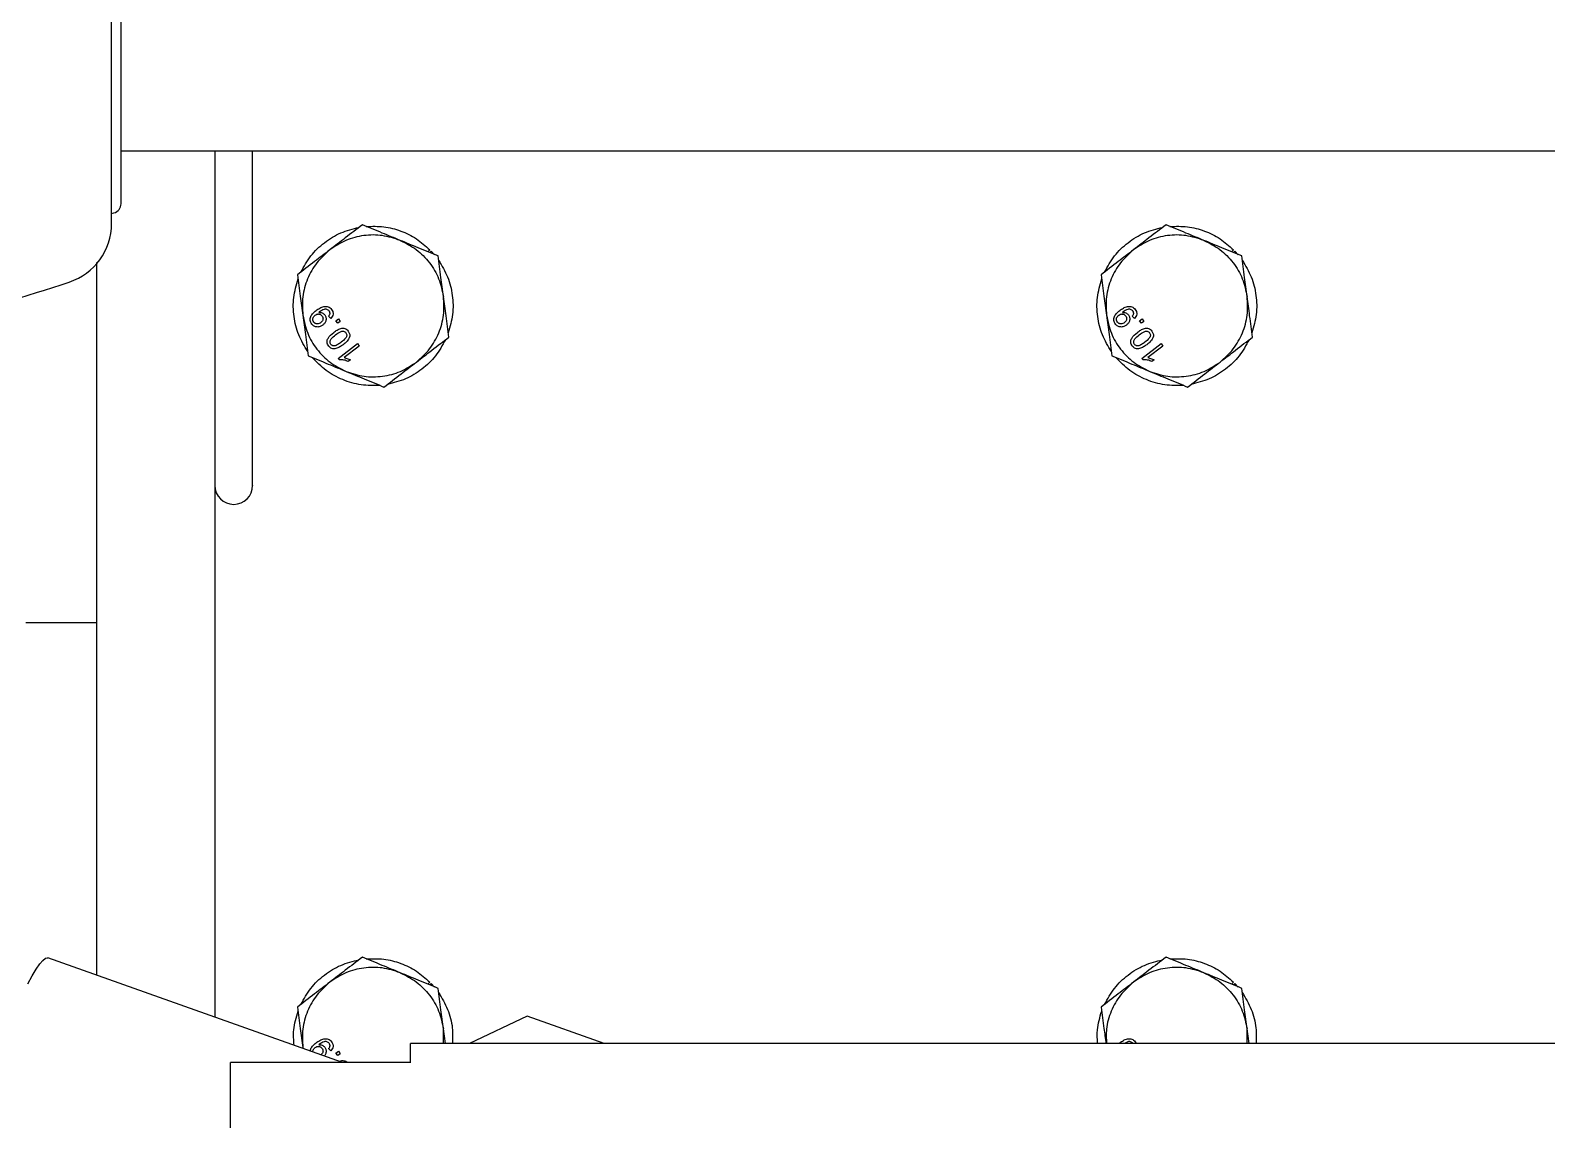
# Model space of a CAD drawing. Header units: millimetres. Extents: x 1293 to 41893, y 1011 to 26911.
# Drawn here: x 24060.2 to 24274, y 6564.4 to 6718.1 of the extents above; entities that cross this region are included whole.
import ezdxf

# ---------------------------------------------------------------- set-up
doc = ezdxf.new("R2010")
doc.units = ezdxf.units.MM
doc.header["$LTSCALE"] = 50
doc.layers.add('MAQUINAS', color=11, linetype='Continuous')

msp = doc.modelspace()

# ---------------------------------------------------------------- linework, layer by layer
at = {"color": 7, "linetype": 'Continuous', "lineweight": 25}
for p, q in [((24071.6141964, 6690.7755362), (24071.6141964, 6851.0273695)), ((24072.9475298, 6693.5912221), (24072.9475298, 6848.2116835)), ((25245.9106964, 6700.9929069), (24072.9475298, 6700.9929069)), ((24071.6141964, 6692.2108539), (24071.9592885, 6692.303321)), ((24104.1850392, 6572.4347861), (24062.615686, 6587.1770123)), ((24130.2415956, 6578.9568415), (24122.076145, 6575.114212)), ((24141.07684, 6575.114212), (24130.2415956, 6578.9568415)), ((24926.5760298, 6575.114212), (24113.7760298, 6575.114212)), ((24113.7760298, 6572.3891655), (24113.7760298, 6575.114212)), ((24113.7760298, 6572.4347861), (24088.3760298, 6572.4347861)), ((24088.3760298, 6284.5681195), (24088.3760298, 6572.4347861))]:
    msp.add_line(p, q, dxfattribs=at)
at = {"color": 7, "linetype": 'Continuous', "lineweight": 25, "flags": 128}
msp.add_lwpolyline([(24059.786007, 6583.5202539), (24060.4289737, 6584.6685219), (24061.0050384, 6585.6076893), (24061.5109797, 6586.3325039), (24061.9439681, 6586.8389123), (24062.3015821, 6587.1240824), (24062.5818218, 6587.1864194), (24062.615686, 6587.1770123)], dxfattribs=at)
at = {"color": 7, "linetype": 'Continuous', "lineweight": 25}
for centre, radius, start, end in [((24071.6141964, 6693.5912221), 1.3333333, 285, 360), ((24062.9475298, 6690.7755362), 8.6666667, 288.209189497, 0), ((23965.659824, 6986.5179017), 320, 281.21759235, 288.209189497)]:
    msp.add_arc(centre, radius, start, end, dxfattribs=at)
at = {"layer": 'MAQUINAS', "linetype": 'Continuous', "lineweight": 25}
for p, q in [((24116.511872, 6687.0934968), (24116.2335304, 6686.8083638)), ((24116.7077037, 6686.8905154), (24116.5144219, 6686.6925176)), ((24116.7077037, 6686.8905154), (24117.1562754, 6686.3840875)), ((24229.8452053, 6687.0934968), (24229.5668637, 6686.8083638)), ((24230.0410371, 6686.8905154), (24229.8477553, 6686.6925176)), ((24230.0410371, 6686.8905154), (24230.4896088, 6686.3840875)), ((24100.9084148, 6678.3149143), (24100.8433524, 6678.2622349)), ((24214.2417481, 6678.3149143), (24214.1766857, 6678.2622349)), ((24102.5204928, 6677.3924949), (24102.2179071, 6677.7136112)), ((24103.2620729, 6677.0768778), (24103.6099688, 6677.3446739)), ((24103.5298689, 6676.7289819), (24103.2620729, 6677.0768778)), ((24103.8777649, 6676.996778), (24103.5298689, 6676.7289819)), ((24103.6099688, 6677.3446739), (24103.8777649, 6676.996778)), ((24215.8538261, 6677.3924949), (24215.5512405, 6677.7136112)), ((24216.5954062, 6677.0768778), (24216.9433021, 6677.3446739)), ((24216.8632023, 6676.7289819), (24216.5954062, 6677.0768778)), ((24217.2110982, 6676.996778), (24216.8632023, 6676.7289819)), ((24216.9433021, 6677.3446739), (24217.2110982, 6676.996778)), ((24069.5093631, 6674.1436222), (24069.5093631, 6584.7322269)), ((24086.1760298, 6674.1436222), (24086.1760298, 6578.8215319)), ((24103.5743412, 6671.7769052), (24106.2879295, 6673.8657145)), ((24106.5557256, 6673.5178186), (24104.4411706, 6671.8901206)), ((24104.4411706, 6671.8901206), (24105.3232838, 6671.5718734)), ((24106.2879295, 6673.8657145), (24106.5557256, 6673.5178186)), ((24216.9076745, 6671.7769052), (24219.6212628, 6673.8657145)), ((24219.8890589, 6673.5178186), (24217.7745039, 6671.8901206)), ((24217.7745039, 6671.8901206), (24218.6566172, 6671.5718734)), ((24219.6212628, 6673.8657145), (24219.8890589, 6673.5178186)), ((24103.7467349, 6671.5529472), (24103.5743412, 6671.7769052)), ((24105.3232838, 6671.5718734), (24105.0025673, 6671.3249989)), ((24217.0800683, 6671.5529472), (24216.9076745, 6671.7769052)), ((24218.6566172, 6671.5718734), (24218.3359006, 6671.3249989)), ((24059.5093631, 6634.5102403), (24069.5093631, 6634.5102403)), ((24116.511872, 6583.7601635), (24116.2335304, 6583.4750305)), ((24116.7077037, 6583.557182), (24116.5144219, 6583.3591842)), ((24116.7077037, 6583.557182), (24117.1562754, 6583.0507542)), ((24229.8452053, 6583.7601635), (24229.5668637, 6583.4750305)), ((24230.0410371, 6583.557182), (24229.8477553, 6583.3591842)), ((24230.0410371, 6583.557182), (24230.4896088, 6583.0507542)), ((24118.4249385, 6575.114212), (24118.4218044, 6577.1639933)), ((24118.6948523, 6575.114212), (24118.4218044, 6577.1639933)), ((24231.7582718, 6575.114212), (24231.7551377, 6577.1639933)), ((24232.0281856, 6575.114212), (24231.7551377, 6577.1639933)), ((24098.5969218, 6574.5231539), (24098.6286945, 6574.4052977)), ((24100.9084148, 6574.981581), (24100.8433524, 6574.9289016)), ((24102.5204928, 6574.0591615), (24102.2179071, 6574.3802779)), ((24103.2620729, 6573.7435445), (24103.6099688, 6574.0113406)), ((24103.5298689, 6573.3956486), (24103.2620729, 6573.7435445)), ((24103.8777649, 6573.6634446), (24103.5298689, 6573.3956486)), ((24103.6099688, 6574.0113406), (24103.8777649, 6573.6634446)), ((24215.9726012, 6575.3443607), (24216.0984532, 6575.114212))]:
    msp.add_line(p, q, dxfattribs=at)
msp.add_arc((24088.8426964, 6653.8435736), 2.6666667, 180, 0, dxfattribs=at)
for points, knots in [([(24086.1760298, 6700.9929069), (24086.1760298, 6699.9639417), (24086.1760298, 6697.0677848), (24086.1760298, 6692.082618), (24086.1760298, 6686.1390078), (24086.1760298, 6680.1235195), (24086.1760298, 6676.1369213), (24086.1760298, 6674.1436222)], [0, 0, 0, 0, 0.1210870319, 0.3408152739, 0.5605435159, 0.780271758, 1, 1, 1, 1]), ([(24091.5093631, 6653.8610768), (24091.5093631, 6653.8553304), (24091.5093631, 6653.7790446), (24091.5093631, 6654.0709337), (24091.5093631, 6654.7682912), (24091.5093631, 6655.9676492), (24091.5093631, 6657.584909), (24091.5093631, 6659.6094346), (24091.5093631, 6662.0020209), (24091.5093631, 6664.7229533), (24091.5093631, 6667.7253484), (24091.5093631, 6670.957921), (24091.5093631, 6674.3653417), (24091.5093631, 6677.8892987), (24091.5093631, 6681.4695554), (24091.5093631, 6685.0446249), (24091.5093631, 6688.5541887), (24091.5093631, 6691.9350168), (24091.5093631, 6695.1411319), (24091.5093631, 6698.0733786), (24091.5093631, 6700.0348337), (24091.5093631, 6700.8991855), (24091.5093631, 6700.9929069)], [0, 0, 0, 0, 0.0044752411, 0.0594109998, 0.1143467586, 0.1692825174, 0.2242182762, 0.279154035, 0.3340897937, 0.3890255525, 0.4439613113, 0.4988970701, 0.5538328289, 0.6087685876, 0.6637043464, 0.7186401052, 0.773575864, 0.8285116227, 0.8834473815, 0.9383831403, 0.9933188991, 1, 1, 1, 1]), ([(24106.9846738, 6690.6228082), (24106.1850121, 6690.0072613), (24104.6840637, 6688.8518926), (24103.1339048, 6687.6586437), (24102.4096255, 6687.101123)], [0, 0, 0, 0, 0.5327709195, 1, 1, 1, 1]), ([(24112.3220667, 6688.4215427), (24111.4771001, 6688.7700267), (24109.6686367, 6689.5158792), (24107.9175838, 6690.2380543), (24106.9846738, 6690.6228082)], [0, 0, 0, 0, 0.4672290805, 1, 1, 1, 1]), ([(24220.3180071, 6690.6228082), (24219.5183454, 6690.0072613), (24218.017397, 6688.8518926), (24216.4672381, 6687.6586437), (24215.7429588, 6687.101123)], [0, 0, 0, 0, 0.5327709195, 1, 1, 1, 1]), ([(24225.6554001, 6688.4215427), (24224.8104334, 6688.7700267), (24223.00197, 6689.5158792), (24221.2509171, 6690.2380543), (24220.3180071, 6690.6228082)], [0, 0, 0, 0, 0.4672290805, 1, 1, 1, 1]), ([(24102.4096255, 6687.101123), (24101.6853461, 6686.5436024), (24100.1351872, 6685.3503535), (24098.6342388, 6684.1949847), (24097.8345772, 6683.5794379)], [0, 0, 0, 0, 0.4672290805, 1, 1, 1, 1]), ([(24117.6594597, 6686.2202773), (24116.7265497, 6686.6050311), (24114.9754968, 6687.3272062), (24113.1670334, 6688.0730587), (24112.3220667, 6688.4215427)], [0, 0, 0, 0, 0.5327709195, 1, 1, 1, 1]), ([(24215.7429588, 6687.101123), (24215.0186795, 6686.5436024), (24213.4685206, 6685.3503535), (24211.9675722, 6684.1949847), (24211.1679105, 6683.5794379)], [0, 0, 0, 0, 0.4672290805, 1, 1, 1, 1]), ([(24230.992793, 6686.2202773), (24230.059883, 6686.6050311), (24228.3088301, 6687.3272062), (24226.5003667, 6688.0730587), (24225.6554001, 6688.4215427)], [0, 0, 0, 0, 0.5327709195, 1, 1, 1, 1]), ([(24069.5093631, 6685.2919269), (24069.5093631, 6683.5703221), (24069.5093631, 6679.8486194), (24069.5093631, 6676.1378464), (24069.5093631, 6674.1436222)], [0, 0, 0, 0, 0.4625852449, 1, 1, 1, 1]), ([(24118.4218044, 6680.4973266), (24118.301117, 6681.4033312), (24118.0428125, 6683.3424327), (24117.7927081, 6685.2199765), (24117.6594597, 6686.2202773)], [0, 0, 0, 0, 0.4672290805, 1, 1, 1, 1]), ([(24231.7551377, 6680.4973266), (24231.6344503, 6681.4033312), (24231.3761459, 6683.3424327), (24231.1260414, 6685.2199765), (24230.992793, 6686.2202773)], [0, 0, 0, 0, 0.4672290805, 1, 1, 1, 1]), ([(24097.8345772, 6683.5794379), (24097.9678256, 6682.5791371), (24098.21793, 6680.7015933), (24098.4762345, 6678.7624918), (24098.5969218, 6677.8564872)], [0, 0, 0, 0, 0.5327709195, 1, 1, 1, 1]), ([(24211.1679105, 6683.5794379), (24211.3011589, 6682.5791371), (24211.5512634, 6680.7015933), (24211.8095678, 6678.7624918), (24211.9302552, 6677.8564872)], [0, 0, 0, 0, 0.5327709195, 1, 1, 1, 1]), ([(24119.184149, 6674.774376), (24119.0509006, 6675.7746767), (24118.8007962, 6677.6522206), (24118.5424917, 6679.591322), (24118.4218044, 6680.4973266)], [0, 0, 0, 0, 0.5327709195, 1, 1, 1, 1]), ([(24232.5174824, 6674.774376), (24232.384234, 6675.7746767), (24232.1341295, 6677.6522206), (24231.8758251, 6679.591322), (24231.7551377, 6680.4973266)], [0, 0, 0, 0, 0.5327709195, 1, 1, 1, 1]), ([(24099.8544864, 6676.6093972), (24099.8020686, 6676.6883325), (24099.6972487, 6676.8461795), (24099.6277934, 6677.125062), (24099.6265417, 6677.4101429), (24099.7302179, 6677.7765962), (24100.0174568, 6678.1649222), (24100.3106325, 6678.4009922), (24100.4575979, 6678.5193312)], [0, 0, 0, 0, 0.1250635897, 0.25008955759, 0.37511000523, 0.50016939956, 0.74944095238, 1, 1, 1, 1]), ([(24100.4575979, 6678.5193312), (24100.6239571, 6678.6406697), (24100.9561101, 6678.8829342), (24101.4402346, 6679.0902361), (24101.8544911, 6679.1235176), (24102.1595806, 6679.0588796), (24102.4344047, 6678.9104557), (24102.570961, 6678.755303), (24102.6392678, 6678.677694)], [0, 0, 0, 0, 0.25048494292, 0.50011851407, 0.62789918517, 0.75009236964, 0.87499367523, 1, 1, 1, 1]), ([(24102.3123533, 6678.454616), (24102.2681431, 6678.5038633), (24102.1797599, 6678.6023169), (24101.9989499, 6678.6909024), (24101.8005542, 6678.7215946), (24101.4113828, 6678.6345129), (24101.1318693, 6678.456903), (24100.9084148, 6678.3149143)], [0, 0, 0, 0, 0.1252073258, 0.2503100191, 0.3753386279, 0.5006201474, 1, 1, 1, 1]), ([(24102.2179071, 6677.7136112), (24102.2670108, 6677.771974), (24102.3556922, 6677.8773775), (24102.4219048, 6678.0400087), (24102.4301902, 6678.1710905), (24102.4110635, 6678.2732855), (24102.3725336, 6678.3702976), (24102.3324125, 6678.426511), (24102.3123533, 6678.454616)], [0, 0, 0, 0, 0.2764767993, 0.4993179598, 0.6237184282, 0.7494961879, 0.8747561628, 1, 1, 1, 1]), ([(24102.6392678, 6678.677694), (24102.7052506, 6678.5773373), (24102.8044701, 6678.426429), (24102.8551539, 6678.190919), (24102.8554992, 6677.9523261), (24102.7601944, 6677.6595008), (24102.6004774, 6677.4815905), (24102.5204928, 6677.3924949)], [0, 0, 0, 0, 0.24985949056, 0.37571839094, 0.50048100198, 0.74984623285, 1, 1, 1, 1]), ([(24213.1878197, 6676.6093972), (24213.1354019, 6676.6883325), (24213.030582, 6676.8461795), (24212.9611268, 6677.125062), (24212.9598751, 6677.4101429), (24213.0635513, 6677.7765962), (24213.3507901, 6678.1649222), (24213.6439658, 6678.4009922), (24213.7909312, 6678.5193312)], [0, 0, 0, 0, 0.1250635897, 0.2500895576, 0.3751100052, 0.5001693996, 0.7494409524, 1, 1, 1, 1]), ([(24213.7909312, 6678.5193312), (24213.9572904, 6678.6406697), (24214.2894435, 6678.8829342), (24214.7735679, 6679.0902361), (24215.1878245, 6679.1235176), (24215.492914, 6679.0588796), (24215.767738, 6678.9104557), (24215.9042943, 6678.755303), (24215.9726012, 6678.677694)], [0, 0, 0, 0, 0.25048494292, 0.50011851407, 0.62789918517, 0.75009236964, 0.87499367523, 1, 1, 1, 1]), ([(24215.6456866, 6678.454616), (24215.6014765, 6678.5038633), (24215.5130932, 6678.6023169), (24215.3322833, 6678.6909024), (24215.1338875, 6678.7215946), (24214.7447162, 6678.6345129), (24214.4652026, 6678.456903), (24214.2417481, 6678.3149143)], [0, 0, 0, 0, 0.1252073258, 0.2503100191, 0.3753386279, 0.5006201474, 1, 1, 1, 1]), ([(24215.5512405, 6677.7136112), (24215.6003442, 6677.771974), (24215.6890256, 6677.8773775), (24215.7552382, 6678.0400087), (24215.7635235, 6678.1710905), (24215.7443968, 6678.2732855), (24215.7058669, 6678.3702976), (24215.6657458, 6678.426511), (24215.6456866, 6678.454616)], [0, 0, 0, 0, 0.2764767993, 0.4993179598, 0.6237184282, 0.7494961879, 0.8747561628, 1, 1, 1, 1]), ([(24215.9726012, 6678.677694), (24216.0385839, 6678.5773373), (24216.1378035, 6678.426429), (24216.1884872, 6678.190919), (24216.1888325, 6677.9523261), (24216.0935277, 6677.6595008), (24215.9338107, 6677.4815905), (24215.8538261, 6677.3924949)], [0, 0, 0, 0, 0.2498594906, 0.3757183909, 0.500481002, 0.7498462328, 1, 1, 1, 1]), ([(24098.5969218, 6677.8564872), (24098.7176092, 6676.9504826), (24098.9759136, 6675.0113812), (24099.2260181, 6673.1338374), (24099.3592665, 6672.1335366)], [0, 0, 0, 0, 0.4672290805, 1, 1, 1, 1]), ([(24101.3954107, 6676.4710492), (24101.2742131, 6676.3903133), (24101.0916162, 6676.2686762), (24100.8076547, 6676.2013421), (24100.5887395, 6676.1951657), (24100.3752803, 6676.2342715), (24100.1038816, 6676.3432774), (24099.9544053, 6676.5027777), (24099.8544864, 6676.6093972)], [0, 0, 0, 0, 0.2498688585, 0.3764535287, 0.5003476657, 0.6272386366, 0.7508240847, 1, 1, 1, 1]), ([(24100.1265865, 6676.9036852), (24100.0776086, 6676.9818278), (24100.0044146, 6677.0986065), (24099.9847305, 6677.2823814), (24100.0021269, 6677.4184247), (24100.0480138, 6677.5488959), (24100.1425752, 6677.7066259), (24100.2471417, 6677.7968378), (24100.3166162, 6677.8567749)], [0, 0, 0, 0, 0.24901685056, 0.3721383925, 0.49936545582, 0.6235619335, 0.74989269326, 1, 1, 1, 1]), ([(24101.1460966, 6676.8331718), (24101.0663467, 6676.7798161), (24100.9070568, 6676.6732452), (24100.6617456, 6676.6358007), (24100.4728352, 6676.6619233), (24100.2918831, 6676.7300129), (24100.1930869, 6676.8338152), (24100.1265865, 6676.9036852)], [0, 0, 0, 0, 0.2502503989, 0.4998417518, 0.6295762976, 0.7506653539, 1, 1, 1, 1]), ([(24100.3166162, 6677.8567749), (24100.3923669, 6677.9079164), (24100.5069801, 6677.985295), (24100.6838206, 6678.0336995), (24100.8215382, 6678.04027), (24100.9553697, 6678.0165122), (24101.1254536, 6677.9466051), (24101.2188603, 6677.8460044), (24101.281338, 6677.7787148)], [0, 0, 0, 0, 0.24997649069, 0.37822216716, 0.50034233219, 0.62745243071, 0.75081109269, 1, 1, 1, 1]), ([(24100.8433524, 6678.2622349), (24100.9218517, 6678.2652959), (24101.0793436, 6678.2714372), (24101.3076344, 6678.203281), (24101.5186618, 6678.0909456), (24101.6236578, 6677.9727149), (24101.6760384, 6677.9137318)], [0, 0, 0, 0, 0.24894317675, 0.49945029468, 0.7502849385, 1, 1, 1, 1]), ([(24101.281338, 6677.7787148), (24101.330882, 6677.7030362), (24101.4051128, 6677.5896487), (24101.4378337, 6677.4113152), (24101.4317412, 6677.2765155), (24101.396569, 6677.1456869), (24101.3147632, 6676.9841624), (24101.2134147, 6676.8934351), (24101.1460966, 6676.8331718)], [0, 0, 0, 0, 0.2495205461, 0.3738507837, 0.4998887841, 0.6240955932, 0.7503154422, 1, 1, 1, 1]), ([(24101.6760384, 6677.9137318), (24101.7148964, 6677.8570709), (24101.7925862, 6677.7437875), (24101.8576736, 6677.5474031), (24101.8789355, 6677.3419206), (24101.8549786, 6677.1368859), (24101.7907287, 6676.9397087), (24101.6548764, 6676.699027), (24101.4989884, 6676.5620571), (24101.3954107, 6676.4710492)], [0, 0, 0, 0, 0.1250740585, 0.2500636243, 0.3732612247, 0.5001992382, 0.6242961009, 0.7503685137, 1, 1, 1, 1]), ([(24211.9302552, 6677.8564872), (24212.0509425, 6676.9504826), (24212.309247, 6675.0113812), (24212.5593514, 6673.1338374), (24212.6925998, 6672.1335366)], [0, 0, 0, 0, 0.4672290805, 1, 1, 1, 1]), ([(24214.728744, 6676.4710492), (24214.6075464, 6676.3903133), (24214.4249495, 6676.2686762), (24214.140988, 6676.2013421), (24213.9220728, 6676.1951657), (24213.7086137, 6676.2342715), (24213.4372149, 6676.3432774), (24213.2877386, 6676.5027777), (24213.1878197, 6676.6093972)], [0, 0, 0, 0, 0.2498688585, 0.3764535287, 0.5003476657, 0.6272386366, 0.7508240847, 1, 1, 1, 1]), ([(24213.4599198, 6676.9036852), (24213.410942, 6676.9818278), (24213.337748, 6677.0986065), (24213.3180638, 6677.2823814), (24213.3354602, 6677.4184247), (24213.3813471, 6677.5488959), (24213.4759085, 6677.7066259), (24213.580475, 6677.7968378), (24213.6499495, 6677.8567749)], [0, 0, 0, 0, 0.2490168506, 0.3721383925, 0.4993654558, 0.6235619335, 0.7498926933, 1, 1, 1, 1]), ([(24214.4794299, 6676.8331718), (24214.39968, 6676.7798161), (24214.2403902, 6676.6732452), (24213.9950789, 6676.6358007), (24213.8061685, 6676.6619233), (24213.6252164, 6676.7300129), (24213.5264202, 6676.8338152), (24213.4599198, 6676.9036852)], [0, 0, 0, 0, 0.2502503989, 0.4998417518, 0.6295762976, 0.7506653539, 1, 1, 1, 1]), ([(24213.6499495, 6677.8567749), (24213.7257003, 6677.9079164), (24213.8403135, 6677.985295), (24214.017154, 6678.0336995), (24214.1548716, 6678.04027), (24214.2887031, 6678.0165122), (24214.4587869, 6677.9466051), (24214.5521936, 6677.8460044), (24214.6146713, 6677.7787148)], [0, 0, 0, 0, 0.2499764907, 0.3782221672, 0.5003423322, 0.6274524307, 0.7508110927, 1, 1, 1, 1]), ([(24214.1766857, 6678.2622349), (24214.2551851, 6678.2652959), (24214.4126769, 6678.2714372), (24214.6409677, 6678.203281), (24214.8519952, 6678.0909456), (24214.9569912, 6677.9727149), (24215.0093718, 6677.9137318)], [0, 0, 0, 0, 0.2489431768, 0.4994502947, 0.7502849385, 1, 1, 1, 1]), ([(24214.6146713, 6677.7787148), (24214.6642154, 6677.7030362), (24214.7384461, 6677.5896487), (24214.771167, 6677.4113152), (24214.7650745, 6677.2765155), (24214.7299023, 6677.1456869), (24214.6480966, 6676.9841624), (24214.546748, 6676.8934351), (24214.4794299, 6676.8331718)], [0, 0, 0, 0, 0.2495205461, 0.3738507838, 0.4998887841, 0.6240955932, 0.7503154422, 1, 1, 1, 1]), ([(24215.0093718, 6677.9137318), (24215.0482298, 6677.8570709), (24215.1259195, 6677.7437875), (24215.1910069, 6677.5474031), (24215.2122688, 6677.3419206), (24215.188312, 6677.1368859), (24215.124062, 6676.9397087), (24214.9882098, 6676.699027), (24214.8323218, 6676.5620571), (24214.728744, 6676.4710492)], [0, 0, 0, 0, 0.1250740585, 0.2500636243, 0.3732612247, 0.5001992382, 0.6242961009, 0.7503685137, 1, 1, 1, 1]), ([(24102.2353609, 6673.5163849), (24102.1811531, 6673.5970467), (24102.072782, 6673.7583042), (24101.9989722, 6674.0449502), (24102.0226856, 6674.3396492), (24102.2702161, 6674.8713774), (24102.6431396, 6675.1900785), (24102.9411468, 6675.4447561)], [0, 0, 0, 0, 0.125373348, 0.2506437386, 0.375697515, 0.5011131747, 1, 1, 1, 1]), ([(24102.5513962, 6673.7535962), (24102.5138867, 6673.8131555), (24102.4388695, 6673.9322712), (24102.4275974, 6674.1475492), (24102.4791837, 6674.3524184), (24102.7114853, 6674.7051349), (24102.9872641, 6674.9223089), (24103.2078557, 6675.0960233)], [0, 0, 0, 0, 0.1247447425, 0.2494837578, 0.3744708184, 0.4996480989, 1, 1, 1, 1]), ([(24102.9411468, 6675.4447561), (24103.0976144, 6675.5587336), (24103.4101722, 6675.7864138), (24103.85755, 6675.9897446), (24104.243746, 6676.0435191), (24104.5347481, 6675.9971017), (24104.7931743, 6675.8520841), (24104.9201771, 6675.7053903), (24104.9837387, 6675.6319738)], [0, 0, 0, 0, 0.2504758129, 0.50034735438, 0.62576834083, 0.75017618309, 0.87496969665, 1, 1, 1, 1]), ([(24104.0112439, 6674.0523354), (24103.8585047, 6673.9411254), (24103.6294092, 6673.77432), (24103.2937282, 6673.5934433), (24103.1079222, 6673.5549694), (24103.0151415, 6673.5357577)], [0, 0, 0, 0, 0.5003723119, 0.7505151407, 1, 1, 1, 1]), ([(24103.2078557, 6675.0960233), (24103.4314999, 6675.2639226), (24103.7111002, 6675.4738306), (24104.1096408, 6675.6111602), (24104.3202743, 6675.6064552), (24104.5251526, 6675.5430629), (24104.6221531, 6675.4416446), (24104.6706324, 6675.3909574)], [0, 0, 0, 0, 0.5004095025, 0.6256126137, 0.7505796735, 0.875343692, 1, 1, 1, 1]), ([(24104.6706324, 6675.3909574), (24104.7076031, 6675.3312126), (24104.7815649, 6675.21169), (24104.7887987, 6674.997215), (24104.7409627, 6674.7920389), (24104.5048182, 6674.4423366), (24104.2305881, 6674.2256517), (24104.0112439, 6674.0523354)], [0, 0, 0, 0, 0.1246963828, 0.2494616582, 0.3744323466, 0.4996371137, 1, 1, 1, 1]), ([(24105.1888242, 6674.8246084), (24105.1442187, 6674.7106816), (24105.0549425, 6674.4826618), (24104.7496419, 6674.0954788), (24104.467925, 6673.8613506), (24104.2801272, 6673.7052764)], [0, 0, 0, 0, 0.249753552, 0.49987147299, 1, 1, 1, 1]), ([(24104.9837387, 6675.6319738), (24105.0627206, 6675.5100111), (24105.1813447, 6675.3268333), (24105.2127607, 6675.0742215), (24105.2089127, 6674.930602), (24105.1955203, 6674.8599392), (24105.1888242, 6674.8246084)], [0, 0, 0, 0, 0.4987953461, 0.7491482596, 0.8745764119, 1, 1, 1, 1]), ([(24114.6091007, 6671.2526908), (24115.3333801, 6671.8102115), (24116.883539, 6673.0034604), (24118.3844874, 6674.1588291), (24119.184149, 6674.774376)], [0, 0, 0, 0, 0.46722908045, 1, 1, 1, 1]), ([(24215.5686942, 6673.5163849), (24215.5144864, 6673.5970467), (24215.4061154, 6673.7583042), (24215.3323055, 6674.0449502), (24215.356019, 6674.3396492), (24215.6035494, 6674.8713774), (24215.9764729, 6675.1900785), (24216.2744801, 6675.4447561)], [0, 0, 0, 0, 0.125373348, 0.2506437386, 0.375697515, 0.5011131747, 1, 1, 1, 1]), ([(24215.8847295, 6673.7535962), (24215.8472201, 6673.8131555), (24215.7722029, 6673.9322712), (24215.7609307, 6674.1475492), (24215.8125171, 6674.3524184), (24216.0448186, 6674.7051349), (24216.3205975, 6674.9223089), (24216.541189, 6675.0960233)], [0, 0, 0, 0, 0.1247447425, 0.24948375779, 0.37447081842, 0.49964809889, 1, 1, 1, 1]), ([(24216.2744801, 6675.4447561), (24216.4309478, 6675.5587336), (24216.7435055, 6675.7864138), (24217.1908834, 6675.9897446), (24217.5770793, 6676.0435191), (24217.8680814, 6675.9971017), (24218.1265077, 6675.8520841), (24218.2535105, 6675.7053903), (24218.3170721, 6675.6319738)], [0, 0, 0, 0, 0.2504758129, 0.50034735438, 0.62576834084, 0.75017618309, 0.87496969665, 1, 1, 1, 1]), ([(24217.3445772, 6674.0523354), (24217.1918381, 6673.9411254), (24216.9627425, 6673.77432), (24216.6270616, 6673.5934433), (24216.4412555, 6673.5549694), (24216.3484749, 6673.5357577)], [0, 0, 0, 0, 0.5003723119, 0.7505151407, 1, 1, 1, 1]), ([(24216.541189, 6675.0960233), (24216.7648332, 6675.2639226), (24217.0444335, 6675.4738306), (24217.4429741, 6675.6111602), (24217.6536077, 6675.6064552), (24217.8584859, 6675.5430629), (24217.9554864, 6675.4416446), (24218.0039657, 6675.3909574)], [0, 0, 0, 0, 0.5004095025, 0.6256126137, 0.7505796735, 0.875343692, 1, 1, 1, 1]), ([(24218.0039657, 6675.3909574), (24218.0409364, 6675.3312126), (24218.1148983, 6675.21169), (24218.122132, 6674.997215), (24218.0742961, 6674.7920389), (24217.8381516, 6674.4423366), (24217.5639214, 6674.2256517), (24217.3445772, 6674.0523354)], [0, 0, 0, 0, 0.1246963828, 0.2494616582, 0.3744323466, 0.4996371137, 1, 1, 1, 1]), ([(24218.5221575, 6674.8246084), (24218.477552, 6674.7106816), (24218.3882759, 6674.4826618), (24218.0829752, 6674.0954788), (24217.8012583, 6673.8613506), (24217.6134605, 6673.7052764)], [0, 0, 0, 0, 0.249753552, 0.499871473, 1, 1, 1, 1]), ([(24218.3170721, 6675.6319738), (24218.396054, 6675.5100111), (24218.514678, 6675.3268333), (24218.546094, 6675.0742215), (24218.542246, 6674.930602), (24218.5288536, 6674.8599392), (24218.5221575, 6674.8246084)], [0, 0, 0, 0, 0.4987953461, 0.7491482596, 0.8745764119, 1, 1, 1, 1]), ([(24227.9424341, 6671.2526908), (24228.6667134, 6671.8102115), (24230.2168723, 6673.0034604), (24231.7178207, 6674.1588291), (24232.5174824, 6674.774376)], [0, 0, 0, 0, 0.4672290805, 1, 1, 1, 1]), ([(24099.3592665, 6672.1335366), (24100.2921765, 6671.7487827), (24102.0432294, 6671.0266076), (24103.8516928, 6670.2807551), (24104.6966595, 6669.9322711)], [0, 0, 0, 0, 0.5327709195, 1, 1, 1, 1]), ([(24104.2801272, 6673.7052764), (24104.1234622, 6673.5913), (24103.8105188, 6673.3636283), (24103.3591612, 6673.1571588), (24102.9716419, 6673.1052477), (24102.6814684, 6673.1545471), (24102.4264075, 6673.296368), (24102.2990852, 6673.4429974), (24102.2353609, 6673.5163849)], [0, 0, 0, 0, 0.2504817087, 0.5003455958, 0.6317049057, 0.7502211388, 0.8749866995, 1, 1, 1, 1]), ([(24103.0151415, 6673.5357577), (24102.9706447, 6673.5373676), (24102.8816798, 6673.5405863), (24102.7536654, 6673.5819856), (24102.6386208, 6673.6523889), (24102.5804746, 6673.7198564), (24102.5513962, 6673.7535962)], [0, 0, 0, 0, 0.25015845617, 0.50015557244, 0.75003243026, 1, 1, 1, 1]), ([(24212.6925998, 6672.1335366), (24213.6255099, 6671.7487827), (24215.3765627, 6671.0266076), (24217.1850261, 6670.2807551), (24218.0299928, 6669.9322711)], [0, 0, 0, 0, 0.5327709195, 1, 1, 1, 1]), ([(24217.6134605, 6673.7052764), (24217.4567956, 6673.5913), (24217.1438522, 6673.3636283), (24216.6924945, 6673.1571588), (24216.3049752, 6673.1052477), (24216.0148017, 6673.1545471), (24215.7597408, 6673.296368), (24215.6324185, 6673.4429974), (24215.5686942, 6673.5163849)], [0, 0, 0, 0, 0.2504817087, 0.50034559577, 0.63170490566, 0.75022113881, 0.87498669951, 1, 1, 1, 1]), ([(24216.3484749, 6673.5357577), (24216.303978, 6673.5373676), (24216.2150131, 6673.5405863), (24216.0869988, 6673.5819856), (24215.9719542, 6673.6523889), (24215.9138079, 6673.7198564), (24215.8847295, 6673.7535962)], [0, 0, 0, 0, 0.2501584562, 0.5001555724, 0.7500324303, 1, 1, 1, 1]), ([(24105.0025673, 6671.3249989), (24104.8016876, 6671.4115461), (24104.4006227, 6671.5843414), (24103.9644458, 6671.5633998), (24103.7467349, 6671.5529472)], [0, 0, 0, 0, 0.5008657323, 1, 1, 1, 1]), ([(24104.6966595, 6669.9322711), (24105.5416261, 6669.5837872), (24107.3500895, 6668.8379346), (24109.1011424, 6668.1157596), (24110.0340524, 6667.7310057)], [0, 0, 0, 0, 0.4672290805, 1, 1, 1, 1]), ([(24110.0340524, 6667.7310057), (24110.8337141, 6668.3465525), (24112.3346625, 6669.5019213), (24113.8848214, 6670.6951702), (24114.6091007, 6671.2526908)], [0, 0, 0, 0, 0.5327709195, 1, 1, 1, 1]), ([(24218.3359006, 6671.3249989), (24218.135021, 6671.4115461), (24217.7339561, 6671.5843414), (24217.2977791, 6671.5633998), (24217.0800683, 6671.5529472)], [0, 0, 0, 0, 0.50086573232, 1, 1, 1, 1]), ([(24218.0299928, 6669.9322711), (24218.8749595, 6669.5837872), (24220.6834229, 6668.8379346), (24222.4344757, 6668.1157596), (24223.3673858, 6667.7310057)], [0, 0, 0, 0, 0.4672290805, 1, 1, 1, 1]), ([(24223.3673858, 6667.7310057), (24224.1670474, 6668.3465525), (24225.6679958, 6669.5019213), (24227.2181547, 6670.6951702), (24227.9424341, 6671.2526908)], [0, 0, 0, 0, 0.5327709195, 1, 1, 1, 1]), ([(24106.9846738, 6587.2894749), (24106.1850121, 6586.673928), (24104.6840637, 6585.5185593), (24103.1339048, 6584.3253103), (24102.4096255, 6583.7677897)], [0, 0, 0, 0, 0.5327709195, 1, 1, 1, 1]), ([(24112.3220667, 6585.0882094), (24111.4771001, 6585.4366934), (24109.6686367, 6586.1825459), (24107.9175838, 6586.904721), (24106.9846738, 6587.2894749)], [0, 0, 0, 0, 0.4672290805, 1, 1, 1, 1]), ([(24220.3180071, 6587.2894749), (24219.5183454, 6586.673928), (24218.017397, 6585.5185593), (24216.4672381, 6584.3253103), (24215.7429588, 6583.7677897)], [0, 0, 0, 0, 0.5327709195, 1, 1, 1, 1]), ([(24225.6554001, 6585.0882094), (24224.8104334, 6585.4366934), (24223.00197, 6586.1825459), (24221.2509171, 6586.904721), (24220.3180071, 6587.2894749)], [0, 0, 0, 0, 0.4672290805, 1, 1, 1, 1]), ([(24117.6594597, 6582.8869439), (24116.7265497, 6583.2716978), (24114.9754968, 6583.9938729), (24113.1670334, 6584.7397254), (24112.3220667, 6585.0882094)], [0, 0, 0, 0, 0.5327709195, 1, 1, 1, 1]), ([(24230.992793, 6582.8869439), (24230.059883, 6583.2716978), (24228.3088301, 6583.9938729), (24226.5003667, 6584.7397254), (24225.6554001, 6585.0882094)], [0, 0, 0, 0, 0.5327709195, 1, 1, 1, 1]), ([(24102.4096255, 6583.7677897), (24101.6853461, 6583.2102691), (24100.1351872, 6582.0170201), (24098.6342388, 6580.8616514), (24097.8345772, 6580.2461045)], [0, 0, 0, 0, 0.4672290805, 1, 1, 1, 1]), ([(24118.4218044, 6577.1639933), (24118.301117, 6578.0699979), (24118.0428125, 6580.0090994), (24117.7927081, 6581.8866432), (24117.6594597, 6582.8869439)], [0, 0, 0, 0, 0.4672290805, 1, 1, 1, 1]), ([(24117.7393563, 6582.2871573), (24118.1973806, 6581.5180655), (24119.1134294, 6579.9798818), (24119.7693472, 6577.4897948), (24119.7193079, 6575.8545523), (24119.6966531, 6575.114212)], [0, 0, 0, 0, 0.3536960756, 0.7073921512, 1, 1, 1, 1]), ([(24215.7429588, 6583.7677897), (24215.0186795, 6583.2102691), (24213.4685206, 6582.0170201), (24211.9675722, 6580.8616514), (24211.1679105, 6580.2461045)], [0, 0, 0, 0, 0.4672290805, 1, 1, 1, 1]), ([(24215.7429588, 6583.7677897), (24215.0907952, 6583.1828854), (24213.7864679, 6582.0130769), (24212.5103554, 6579.6942047), (24211.8170688, 6577.3399507), (24211.8952508, 6575.7901775), (24211.9293514, 6575.114212)], [0, 0, 0, 0, 0.264999914, 0.529999828, 0.7949997419, 1, 1, 1, 1]), ([(24231.7551377, 6577.1639933), (24231.6344503, 6578.0699979), (24231.3761459, 6580.0090994), (24231.1260414, 6581.8866432), (24230.992793, 6582.8869439)], [0, 0, 0, 0, 0.4672290805, 1, 1, 1, 1]), ([(24231.0726896, 6582.2871573), (24231.530714, 6581.5180655), (24232.4467627, 6579.9798818), (24233.1026805, 6577.4897948), (24233.0526412, 6575.8545523), (24233.0299864, 6575.114212)], [0, 0, 0, 0, 0.3536960756, 0.7073921512, 1, 1, 1, 1]), ([(24097.8345772, 6580.2461045), (24097.9678256, 6579.2458038), (24098.21793, 6577.36826), (24098.4762345, 6575.4291585), (24098.5969218, 6574.5231539)], [0, 0, 0, 0, 0.5327709195, 1, 1, 1, 1]), ([(24211.1679105, 6580.2461045), (24211.3010707, 6579.2464661), (24211.5254887, 6577.5617513), (24211.7572694, 6575.8217644), (24211.8515213, 6575.114212)], [0, 0, 0, 0, 0.5933576432, 1, 1, 1, 1]), ([(24097.3446268, 6574.8606816), (24097.2966405, 6575.5897186), (24097.1895594, 6577.2165603), (24097.6566826, 6578.7822572), (24097.9144737, 6579.6463179)], [0, 0, 0, 0, 0.448130271, 1, 1, 1, 1]), ([(24210.6746207, 6575.114212), (24210.6345333, 6575.7580163), (24210.5385643, 6577.2992831), (24210.9868028, 6578.7825993), (24211.2478071, 6579.6463179)], [0, 0, 0, 0, 0.4177111183, 1, 1, 1, 1]), ([(24100.4575979, 6575.1859979), (24100.6239571, 6575.3073364), (24100.9561101, 6575.5496008), (24101.4402346, 6575.7569027), (24101.8544911, 6575.7901843), (24102.1595806, 6575.7255462), (24102.4344047, 6575.5771224), (24102.570961, 6575.4219697), (24102.6392678, 6575.3443607)], [0, 0, 0, 0, 0.2504849429, 0.5001185141, 0.6278991852, 0.7500923696, 0.8749936752, 1, 1, 1, 1]), ([(24213.7909312, 6575.1859979), (24213.9572904, 6575.3073364), (24214.2894435, 6575.5496008), (24214.7735679, 6575.7569027), (24215.1878245, 6575.7901843), (24215.492914, 6575.7255462), (24215.767738, 6575.5771224), (24215.9042943, 6575.4219697), (24215.9726012, 6575.3443607)], [0, 0, 0, 0, 0.25048494292, 0.50011851407, 0.62789918516, 0.75009236964, 0.87499367523, 1, 1, 1, 1]), ([(24099.6396698, 6574.0467637), (24099.6395859, 6574.0562332), (24099.6386673, 6574.1599449), (24099.740189, 6574.4427212), (24100.0142923, 6574.8317608), (24100.3095758, 6575.0677163), (24100.4575979, 6575.1859979)], [0, 0, 0, 0, 0.0197126834, 0.2158978345, 0.6069390477, 1, 1, 1, 1]), ([(24099.9931448, 6573.9214067), (24099.991977, 6573.9300137), (24099.984578, 6573.9845478), (24100.0040166, 6574.0853137), (24100.0475161, 6574.215504), (24100.1428503, 6574.373325), (24100.2472515, 6574.4635173), (24100.3166162, 6574.5234416)], [0, 0, 0, 0, 0.0365858032, 0.2318077399, 0.4223794334, 0.6162260486, 1, 1, 1, 1]), ([(24100.3166162, 6574.5234416), (24100.3923669, 6574.5745831), (24100.5069801, 6574.6519617), (24100.6838206, 6574.7003662), (24100.8215382, 6574.7069366), (24100.9553697, 6574.6831788), (24101.1254536, 6574.6132718), (24101.2188603, 6574.5126711), (24101.281338, 6574.4453815)], [0, 0, 0, 0, 0.24997649069, 0.37822216718, 0.50034233219, 0.6274524307, 0.75081109269, 1, 1, 1, 1]), ([(24100.8433524, 6574.9289016), (24100.9218517, 6574.9319626), (24101.0793436, 6574.9381039), (24101.3076344, 6574.8699477), (24101.5186618, 6574.7576123), (24101.6236578, 6574.6393816), (24101.6760384, 6574.5803984)], [0, 0, 0, 0, 0.2489431768, 0.4994502946, 0.7502849385, 1, 1, 1, 1]), ([(24102.3123533, 6575.1212826), (24102.2681431, 6575.17053), (24102.1797599, 6575.2689835), (24101.9989499, 6575.357569), (24101.8005542, 6575.3882613), (24101.4113828, 6575.3011796), (24101.1318693, 6575.1235696), (24100.9084148, 6574.981581)], [0, 0, 0, 0, 0.1252073258, 0.2503100191, 0.3753386279, 0.5006201474, 1, 1, 1, 1]), ([(24101.281338, 6574.4453815), (24101.330882, 6574.3697029), (24101.4051128, 6574.2563154), (24101.4378337, 6574.0779819), (24101.4317412, 6573.9431821), (24101.396569, 6573.8123536), (24101.3147632, 6573.6508291), (24101.2134147, 6573.5601017), (24101.1460966, 6573.4998385)], [0, 0, 0, 0, 0.2495205461, 0.3738507837, 0.4998887841, 0.6240955932, 0.7503154422, 1, 1, 1, 1]), ([(24101.6760384, 6574.5803984), (24101.7148911, 6574.523742), (24101.7925701, 6574.4104673), (24101.8577376, 6574.2140175), (24101.8786964, 6574.0087827), (24101.8558932, 6573.802805), (24101.7873812, 6573.6091118), (24101.72856, 6573.4765069), (24101.6773796, 6573.4249894), (24101.6748403, 6573.4224334)], [0, 0, 0, 0, 0.1652342108, 0.3303567992, 0.4931120382, 0.6608087032, 0.8247519495, 0.9913050773, 1, 1, 1, 1]), ([(24102.2179071, 6574.3802779), (24102.2670108, 6574.4386407), (24102.3556922, 6574.5440441), (24102.4219048, 6574.7066753), (24102.4301902, 6574.8377572), (24102.4110635, 6574.9399521), (24102.3725336, 6575.0369642), (24102.3324125, 6575.0931777), (24102.3123533, 6575.1212826)], [0, 0, 0, 0, 0.2764767993, 0.4993179598, 0.6237184282, 0.7494961879, 0.8747561628, 1, 1, 1, 1]), ([(24102.6392678, 6575.3443607), (24102.7052506, 6575.244004), (24102.8044701, 6575.0930957), (24102.8551539, 6574.8575857), (24102.8554992, 6574.6189927), (24102.7601944, 6574.3261675), (24102.6004774, 6574.1482571), (24102.5204928, 6574.0591615)], [0, 0, 0, 0, 0.2498594906, 0.3757183909, 0.500481002, 0.7498462328, 1, 1, 1, 1]), ([(24215.6456866, 6575.1212826), (24215.6014825, 6575.1705159), (24215.5131113, 6575.2689412), (24215.3322111, 6575.3577383), (24215.134158, 6575.3876264), (24214.8567419, 6575.3302129), (24214.674176, 6575.2170292), (24214.5479611, 6575.138781)], [0, 0, 0, 0, 0.16027058166, 0.32040722937, 0.48044904585, 0.64081459858, 1, 1, 1, 1]), ([(24103.7689752, 6572.5823398), (24103.8303345, 6572.6115618), (24103.9796048, 6572.682651), (24104.2452091, 6572.7079758), (24104.5328237, 6572.6627101), (24104.7410668, 6572.5553275), (24104.8287907, 6572.4594078), (24104.8513085, 6572.4347861)], [0, 0, 0, 0, 0.1732582596, 0.4214899034, 0.667716345, 0.9147061023, 1, 1, 1, 1])]:
    msp.add_open_spline(points, degree=3, knots=knots, dxfattribs=at)
for points in [[(24098.3140594, 6683.9485237), (24098.7493854, 6684.7334687), (24099.6200374, 6686.3033588), (24101.5859809, 6688.171126), (24103.8945896, 6689.5937343), (24105.6349909, 6690.0337264), (24106.5051916, 6690.2537224)], [(24112.3220667, 6688.4215427), (24111.4896335, 6688.6934749), (24109.824767, 6689.2373392), (24107.1756505, 6689.1891388), (24104.6062916, 6688.5421948), (24103.1418475, 6687.5814803), (24102.4096255, 6687.101123)], [(24107.5440525, 6690.3921073), (24108.3682267, 6690.4109588), (24110.0165751, 6690.4486618), (24112.4225248, 6689.8154856), (24114.6653131, 6688.7387281), (24115.8963524, 6687.6419073), (24116.511872, 6687.0934968)], [(24211.6473927, 6683.9485237), (24212.0827187, 6684.7334687), (24212.9533707, 6686.3033588), (24214.9193142, 6688.171126), (24217.2279229, 6689.5937343), (24218.9683242, 6690.0337264), (24219.8385249, 6690.2537224)], [(24225.6554001, 6688.4215427), (24224.8229668, 6688.6934749), (24223.1581003, 6689.2373392), (24220.5089838, 6689.1891388), (24217.9396249, 6688.5421948), (24216.4751808, 6687.5814803), (24215.7429588, 6687.101123)], [(24220.8773859, 6690.3921073), (24221.7015601, 6690.4109588), (24223.3499084, 6690.4486618), (24225.7558581, 6689.8154856), (24227.9986464, 6688.7387281), (24229.2296857, 6687.6419073), (24229.8452053, 6687.0934968)], [(24102.4096255, 6687.101123), (24101.7579087, 6686.5161808), (24100.4544751, 6685.3462963), (24099.1716596, 6683.0279938), (24098.4472501, 6680.4793918), (24098.5470313, 6678.7307888), (24098.5969218, 6677.8564872)], [(24112.3220667, 6688.4215427), (24113.1041793, 6688.0275985), (24114.6684046, 6687.23971), (24116.5133539, 6685.3380519), (24117.879655, 6683.0679499), (24118.2410879, 6681.354201), (24118.4218044, 6680.4973266)], [(24215.7429588, 6687.101123), (24215.091242, 6686.5161808), (24213.7878085, 6685.3462963), (24212.504993, 6683.0279938), (24211.7805834, 6680.4793918), (24211.8803646, 6678.7307888), (24211.9302552, 6677.8564872)], [(24225.6554001, 6688.4215427), (24226.4375127, 6688.0275985), (24228.0017379, 6687.23971), (24229.8466873, 6685.3380519), (24231.2129883, 6683.0679499), (24231.5744212, 6681.354201), (24231.7551377, 6680.4973266)], [(24117.7393563, 6685.6204906), (24118.2014756, 6684.8510147), (24119.1257143, 6683.3120629), (24119.7602764, 6680.6756223), (24119.837987, 6677.9650044), (24119.3488306, 6676.2377766), (24119.1042525, 6675.3741627)], [(24231.0726896, 6685.6204906), (24231.5348089, 6684.8510147), (24232.4590476, 6683.3120629), (24233.0936097, 6680.6756223), (24233.1713203, 6677.9650044), (24232.682164, 6676.2377766), (24232.4375858, 6675.3741627)], [(24099.2793699, 6672.7333233), (24098.8172506, 6673.5027992), (24097.8930119, 6675.041751), (24097.2584498, 6677.6781916), (24097.1807392, 6680.3888095), (24097.6698956, 6682.1160373), (24097.9144737, 6682.9796512)], [(24212.6127033, 6672.7333233), (24212.1505839, 6673.5027992), (24211.2263453, 6675.041751), (24210.5917831, 6677.6781916), (24210.5140725, 6680.3888095), (24211.0032289, 6682.1160373), (24211.2478071, 6682.9796512)], [(24114.6091007, 6671.2526908), (24115.2608175, 6671.8376331), (24116.5642511, 6673.0075176), (24117.8470666, 6675.32582), (24118.5714761, 6677.8744221), (24118.4716949, 6679.6230251), (24118.4218044, 6680.4973266)], [(24227.9424341, 6671.2526908), (24228.5941508, 6671.8376331), (24229.8975844, 6673.0075176), (24231.1803999, 6675.32582), (24231.9048094, 6677.8744221), (24231.8050283, 6679.6230251), (24231.7551377, 6680.4973266)], [(24098.5969218, 6677.8564872), (24098.7776383, 6676.9996128), (24099.1390712, 6675.285864), (24100.5053723, 6673.015762), (24102.3503216, 6671.1141039), (24103.9145469, 6670.3262154), (24104.6966595, 6669.9322711)], [(24211.9302552, 6677.8564872), (24212.1109716, 6676.9996128), (24212.4724046, 6675.285864), (24213.8387056, 6673.015762), (24215.683655, 6671.1141039), (24217.2478802, 6670.3262154), (24218.0299928, 6669.9322711)], [(24118.7046668, 6674.4052902), (24118.2693408, 6673.6203452), (24117.3986888, 6672.0504551), (24115.4327453, 6670.1826879), (24113.1241366, 6668.7600796), (24111.3837353, 6668.3200875), (24110.5135346, 6668.1000915)], [(24232.0380002, 6674.4052902), (24231.6026741, 6673.6203452), (24230.7320221, 6672.0504551), (24228.7660786, 6670.1826879), (24226.45747, 6668.7600796), (24224.7170686, 6668.3200875), (24223.846868, 6668.1000915)], [(24109.4746737, 6667.9617065), (24108.5772283, 6667.9462374), (24106.7823376, 6667.9152992), (24104.181832, 6668.6839725), (24101.7955127, 6669.9719822), (24100.5442678, 6671.2592179), (24099.9186453, 6671.9028357)], [(24222.808007, 6667.9617065), (24221.9105616, 6667.9462374), (24220.1156709, 6667.9152992), (24217.5151653, 6668.6839725), (24215.1288461, 6669.9719822), (24213.8776011, 6671.2592179), (24213.2519786, 6671.9028357)], [(24104.6966595, 6669.9322711), (24105.5290927, 6669.660339), (24107.1939592, 6669.1164747), (24109.8430757, 6669.1646751), (24112.4124346, 6669.811619), (24113.8768787, 6670.7723336), (24114.6091007, 6671.2526908)], [(24218.0299928, 6669.9322711), (24218.862426, 6669.660339), (24220.5272925, 6669.1164747), (24223.1764091, 6669.1646751), (24225.745768, 6669.811619), (24227.210212, 6670.7723336), (24227.9424341, 6671.2526908)], [(24098.3140594, 6580.6151903), (24098.7493854, 6581.4001354), (24099.6200374, 6582.9700255), (24101.5859809, 6584.8377927), (24103.8945896, 6586.260401), (24105.6349909, 6586.700393), (24106.5051916, 6586.9203891)], [(24107.5440525, 6587.058774), (24108.3682267, 6587.0776255), (24110.0165751, 6587.1153284), (24112.4225248, 6586.4821522), (24114.6653131, 6585.4053948), (24115.8963524, 6584.3085739), (24116.511872, 6583.7601635)], [(24211.6473927, 6580.6151903), (24212.0827187, 6581.4001354), (24212.9533707, 6582.9700255), (24214.9193142, 6584.8377927), (24217.2279229, 6586.260401), (24218.9683242, 6586.700393), (24219.8385249, 6586.9203891)], [(24220.8773859, 6587.058774), (24221.7015601, 6587.0776255), (24223.3499084, 6587.1153284), (24225.7558581, 6586.4821522), (24227.9986464, 6585.4053948), (24229.2296857, 6584.3085739), (24229.8452053, 6583.7601635)], [(24112.3220667, 6585.0882094), (24111.4896335, 6585.3601416), (24109.824767, 6585.9040059), (24107.1756505, 6585.8558055), (24104.6062916, 6585.2088615), (24103.1418475, 6584.248147), (24102.4096255, 6583.7677897)], [(24112.3220667, 6585.0882094), (24113.1041793, 6584.6942652), (24114.6684046, 6583.9063767), (24116.5133539, 6582.0047186), (24117.879655, 6579.7346165), (24118.2410879, 6578.0208677), (24118.4218044, 6577.1639933)], [(24225.6554001, 6585.0882094), (24224.8229668, 6585.3601416), (24223.1581003, 6585.9040059), (24220.5089838, 6585.8558055), (24217.9396249, 6585.2088615), (24216.4751808, 6584.248147), (24215.7429588, 6583.7677897)], [(24225.6554001, 6585.0882094), (24226.4375127, 6584.6942652), (24228.0017379, 6583.9063767), (24229.8466873, 6582.0047186), (24231.2129883, 6579.7346165), (24231.5744212, 6578.0208677), (24231.7551377, 6577.1639933)], [(24102.4096255, 6583.7677897), (24101.7579087, 6583.1828474), (24100.4544751, 6582.0129629), (24099.1716596, 6579.6946605), (24098.4472501, 6577.1460584), (24098.5470313, 6575.3974554), (24098.5969218, 6574.5231539)]]:
    msp.add_open_spline(points, degree=3, dxfattribs=at)

doc.saveas('drawing.dxf')
